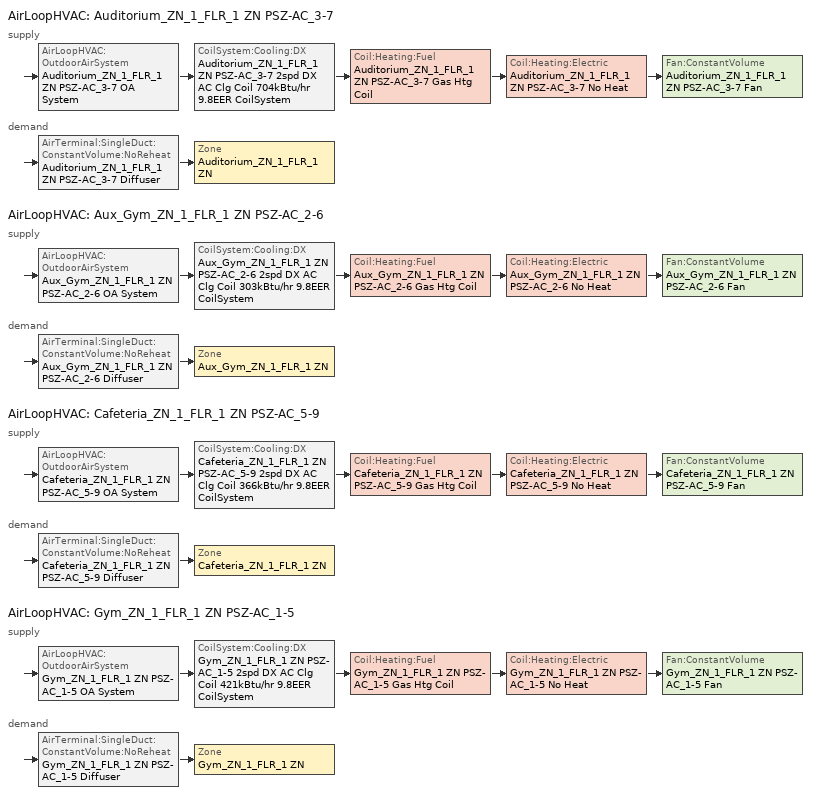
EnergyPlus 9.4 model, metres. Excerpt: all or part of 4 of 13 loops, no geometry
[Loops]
AirLoopHVAC 'Auditorium_ZN_1_FLR_1 ZN PSZ-AC_3-7'
 supply: AirLoopHVAC:OutdoorAirSystem 'Auditorium_ZN_1_FLR_1 ZN PSZ-AC_3-7 OA System' > CoilSystem:Cooling:DX 'Auditorium_ZN_1_FLR_1 ZN PSZ-AC_3-7 2spd DX AC Clg Coil 704kBtu/hr 9.8EER CoilSystem' > Coil:Heating:Fuel 'Auditorium_ZN_1_FLR_1 ZN PSZ-AC_3-7 Gas Htg Coil' > Coil:Heating:Electric 'Auditorium_ZN_1_FLR_1 ZN PSZ-AC_3-7 No Heat' > Fan:ConstantVolume 'Auditorium_ZN_1_FLR_1 ZN PSZ-AC_3-7 Fan'
 demand: AirTerminal:SingleDuct:ConstantVolume:NoReheat 'Auditorium_ZN_1_FLR_1 ZN PSZ-AC_3-7 Diffuser' > Zone 'Auditorium_ZN_1_FLR_1 ZN'
AirLoopHVAC 'Aux_Gym_ZN_1_FLR_1 ZN PSZ-AC_2-6'
 supply: AirLoopHVAC:OutdoorAirSystem 'Aux_Gym_ZN_1_FLR_1 ZN PSZ-AC_2-6 OA System' > CoilSystem:Cooling:DX 'Aux_Gym_ZN_1_FLR_1 ZN PSZ-AC_2-6 2spd DX AC Clg Coil 303kBtu/hr 9.8EER CoilSystem' > Coil:Heating:Fuel 'Aux_Gym_ZN_1_FLR_1 ZN PSZ-AC_2-6 Gas Htg Coil' > Coil:Heating:Electric 'Aux_Gym_ZN_1_FLR_1 ZN PSZ-AC_2-6 No Heat' > Fan:ConstantVolume 'Aux_Gym_ZN_1_FLR_1 ZN PSZ-AC_2-6 Fan'
 demand: AirTerminal:SingleDuct:ConstantVolume:NoReheat 'Aux_Gym_ZN_1_FLR_1 ZN PSZ-AC_2-6 Diffuser' > Zone 'Aux_Gym_ZN_1_FLR_1 ZN'
AirLoopHVAC 'Cafeteria_ZN_1_FLR_1 ZN PSZ-AC_5-9'
 supply: AirLoopHVAC:OutdoorAirSystem 'Cafeteria_ZN_1_FLR_1 ZN PSZ-AC_5-9 OA System' > CoilSystem:Cooling:DX 'Cafeteria_ZN_1_FLR_1 ZN PSZ-AC_5-9 2spd DX AC Clg Coil 366kBtu/hr 9.8EER CoilSystem' > Coil:Heating:Fuel 'Cafeteria_ZN_1_FLR_1 ZN PSZ-AC_5-9 Gas Htg Coil' > Coil:Heating:Electric 'Cafeteria_ZN_1_FLR_1 ZN PSZ-AC_5-9 No Heat' > Fan:ConstantVolume 'Cafeteria_ZN_1_FLR_1 ZN PSZ-AC_5-9 Fan'
 demand: AirTerminal:SingleDuct:ConstantVolume:NoReheat 'Cafeteria_ZN_1_FLR_1 ZN PSZ-AC_5-9 Diffuser' > Zone 'Cafeteria_ZN_1_FLR_1 ZN'
AirLoopHVAC 'Gym_ZN_1_FLR_1 ZN PSZ-AC_1-5'
 supply: AirLoopHVAC:OutdoorAirSystem 'Gym_ZN_1_FLR_1 ZN PSZ-AC_1-5 OA System' > CoilSystem:Cooling:DX 'Gym_ZN_1_FLR_1 ZN PSZ-AC_1-5 2spd DX AC Clg Coil 421kBtu/hr 9.8EER CoilSystem' > Coil:Heating:Fuel 'Gym_ZN_1_FLR_1 ZN PSZ-AC_1-5 Gas Htg Coil' > Coil:Heating:Electric 'Gym_ZN_1_FLR_1 ZN PSZ-AC_1-5 No Heat' > Fan:ConstantVolume 'Gym_ZN_1_FLR_1 ZN PSZ-AC_1-5 Fan'
 demand: AirTerminal:SingleDuct:ConstantVolume:NoReheat 'Gym_ZN_1_FLR_1 ZN PSZ-AC_1-5 Diffuser' > Zone 'Gym_ZN_1_FLR_1 ZN'
[ZoneControl:Thermostat] Temperature Difference Between Cutout And Setpoint {deltaC}=0
Name | Zone or ZoneList | Control Type Schedule | Control 1
Auditorium_ZN_1_FLR_1 ZN Thermostat | Auditorium_ZN_1_FLR_1 ZN | Auditorium_ZN_1_FLR_1 ZN Thermostat Schedule | SecondarySchool Auditorium Thermostat 1
Aux_Gym_ZN_1_FLR_1 ZN Thermostat | Aux_Gym_ZN_1_FLR_1 ZN | Aux_Gym_ZN_1_FLR_1 ZN Thermostat Schedule | SecondarySchool Gym Thermostat 1
Cafeteria_ZN_1_FLR_1 ZN Thermostat | Cafeteria_ZN_1_FLR_1 ZN | Cafeteria_ZN_1_FLR_1 ZN Thermostat Schedule | SecondarySchool Cafeteria Thermostat 1
Gym_ZN_1_FLR_1 ZN Thermostat | Gym_ZN_1_FLR_1 ZN | Gym_ZN_1_FLR_1 ZN Thermostat Schedule | SecondarySchool Gym Thermostat 2
[ThermostatSetpoint:DualSetpoint] Heating Setpoint Temperature Schedule=SchoolSecondary HTGSETP_SCH_PSZ_AC; Cooling Setpoint Temperature Schedule=SchoolSecondary CLGSETP_SCH_NO_SETBACK
SecondarySchool Auditorium Thermostat 1; SecondarySchool Gym Thermostat 1; SecondarySchool Cafeteria Thermostat 1; SecondarySchool Gym Thermostat 2
[AirTerminal:SingleDuct:ConstantVolume:NoReheat] Availability Schedule=Always On Discrete; Maximum Air Flow Rate {m3/s}=AutoSize
Auditorium_ZN_1_FLR_1 ZN PSZ-AC_3-7 Diffuser; Aux_Gym_ZN_1_FLR_1 ZN PSZ-AC_2-6 Diffuser; Cafeteria_ZN_1_FLR_1 ZN PSZ-AC_5-9 Diffuser; Gym_ZN_1_FLR_1 ZN PSZ-AC_1-5 Diffuser
[Zone equipment]
Auditorium_ZN_1_FLR_1 ZN: Auditorium_ZN_1_FLR_1 ZN PSZ-AC_3-7 Diffuser
Aux_Gym_ZN_1_FLR_1 ZN: Aux_Gym_ZN_1_FLR_1 ZN PSZ-AC_2-6 Diffuser
Cafeteria_ZN_1_FLR_1 ZN: Cafeteria_ZN_1_FLR_1 ZN PSZ-AC_5-9 Diffuser
Gym_ZN_1_FLR_1 ZN: Gym_ZN_1_FLR_1 ZN PSZ-AC_1-5 Diffuser
[Sizing:Zone] Zone Cooling Design Supply Air Temperature Input Method=SupplyAirTemperature; Zone Cooling Design Supply Air Temperature {C}=12.7778; Zone Cooling Design Supply Air Temperature Difference {deltaC}=11.11; Zone Heating Design Supply Air Temperature Input Method=SupplyAirTemperature; Zone Heating Design Supply Air Temperature {C}=50; Zone Heating Design Supply Air Temperature Difference {deltaC}=11.11; Zone Cooling Design Supply Air Humidity Ratio {kgWater/kgDryAir}=0.0085; Zone Heating Design Supply Air Humidity Ratio {kgWater/kgDryAir}=0.008; Cooling Design Air Flow Method=DesignDay; Cooling Design Air Flow Rate {m3/s}=0; Cooling Minimum Air Flow per Zone Floor Area {m3/s-m2}=0.000762; Cooling Minimum Air Flow {m3/s}=0; Cooling Minimum Air Flow Fraction=0; Heating Design Air Flow Method=DesignDay; Heating Design Air Flow Rate {m3/s}=0; Heating Maximum Air Flow per Zone Floor Area {m3/s-m2}=0.002032; Heating Maximum Air Flow {m3/s}=0.141576; Heating Maximum Air Flow Fraction=0.3; Account for Dedicated Outdoor Air System=No
Name | Design Specification Outdoor Air Object
Auditorium_ZN_1_FLR_1 ZN | SecondarySchool Auditorium Ventilation
Aux_Gym_ZN_1_FLR_1 ZN; Gym_ZN_1_FLR_1 ZN | SecondarySchool Gym Ventilation
Cafeteria_ZN_1_FLR_1 ZN | SecondarySchool Cafeteria Ventilation
[Controller:MechanicalVentilation] Availability Schedule=SchoolSecondary MinOA_MotorizedDamper_Sched; System Outdoor Air Method=ZoneSum
Name | Demand Controlled Ventilation | Zone or ZoneList Name 1 | Design Specification Outdoor Air Object Name 1
Controller Mechanical Ventilation 3 | Yes | Auditorium_ZN_1_FLR_1 ZN | SecondarySchool Auditorium Ventilation
Controller Mechanical Ventilation 2 | No | Aux_Gym_ZN_1_FLR_1 ZN | SecondarySchool Gym Ventilation
Controller Mechanical Ventilation 5 | Yes | Cafeteria_ZN_1_FLR_1 ZN | SecondarySchool Cafeteria Ventilation
Controller Mechanical Ventilation 1 | No | Gym_ZN_1_FLR_1 ZN | SecondarySchool Gym Ventilation
[DesignSpecification:OutdoorAir] Outdoor Air Method=Sum; Outdoor Air Flow per Person {m3/s-person}=0; Outdoor Air Flow per Zone {m3/s}=0; Outdoor Air Flow Air Changes per Hour {1/hr}=0
Name | Outdoor Air Flow per Zone Floor Area {m3/s-m2}
SecondarySchool Auditorium Ventilation | 0.0041148
SecondarySchool Gym Ventilation | 0.001524
SecondarySchool Cafeteria Ventilation | 0.0047244
[AirLoopHVAC] Design Supply Air Flow Rate {m3/s}=AutoSize; Design Return Air Flow Fraction of Supply Air Flow=1
Auditorium_ZN_1_FLR_1 ZN PSZ-AC_3-7; Aux_Gym_ZN_1_FLR_1 ZN PSZ-AC_2-6; Cafeteria_ZN_1_FLR_1 ZN PSZ-AC_5-9; Gym_ZN_1_FLR_1 ZN PSZ-AC_1-5
[Sizing:System] Type of Load to Size On=Sensible; Design Outdoor Air Flow Rate {m3/s}=Autosize; Central Heating Maximum System Air Flow Ratio=1; Preheat Design Temperature {C}=7.22222; Preheat Design Humidity Ratio {kgWater/kgDryAir}=0.008; Precool Design Temperature {C}=12.7778; Precool Design Humidity Ratio {kgWater/kgDryAir}=0.008; Central Cooling Design Supply Air Temperature {C}=12.7778; Central Heating Design Supply Air Temperature {C}=50; Type of Zone Sum to Use=Coincident; 100% Outdoor Air in Cooling=No; 100% Outdoor Air in Heating=No; Central Cooling Design Supply Air Humidity Ratio {kgWater/kgDryAir}=0.0085; Central Heating Design Supply Air Humidity Ratio {kgWater/kgDryAir}=0.008; Cooling Supply Air Flow Rate Method=DesignDay; Cooling Supply Air Flow Rate {m3/s}=0; Cooling Supply Air Flow Rate Per Floor Area {m3/s-m2}=0.00996765; Cooling Fraction of Autosized Cooling Supply Air Flow Rate=1; Cooling Supply Air Flow Rate Per Unit Cooling Capacity {m3/s-W}=3.94755e-05; Heating Supply Air Flow Rate Method=DesignDay; Heating Supply Air Flow Rate {m3/s}=0; Heating Supply Air Flow Rate Per Floor Area {m3/s-m2}=0.00996765; Heating Fraction of Autosized Heating Supply Air Flow Rate=1; Heating Fraction of Autosized Cooling Supply Air Flow Rate=1; Heating Supply Air Flow Rate Per Unit Heating Capacity {m3/s-W}=3.15882e-05; System Outdoor Air Method=ZoneSum; Zone Maximum Outdoor Air Fraction=1; Cooling Design Capacity Method=CoolingDesignCapacity; Cooling Design Capacity {W}=Autosize; Cooling Design Capacity Per Floor Area {W/m2}=234.7; Fraction of Autosized Cooling Design Capacity=1; Heating Design Capacity Method=HeatingDesignCapacity; Heating Design Capacity {W}=Autosize; Heating Design Capacity Per Floor Area {W/m2}=157; Fraction of Autosized Heating Design Capacity=1; Central Cooling Capacity Control Method=OnOff
Auditorium_ZN_1_FLR_1 ZN PSZ-AC_3-7; Aux_Gym_ZN_1_FLR_1 ZN PSZ-AC_2-6; Cafeteria_ZN_1_FLR_1 ZN PSZ-AC_5-9; Gym_ZN_1_FLR_1 ZN PSZ-AC_1-5
[Controller:OutdoorAir] Maximum Outdoor Air Flow Rate {m3/s}=Autosize; Economizer Control Type=DifferentialDryBulb; Economizer Control Action Type=ModulateFlow; Lockout Type=LockoutWithHeating; Minimum Limit Type=FixedMinimum; Minimum Outdoor Air Schedule=SchoolSecondary MinOA_MotorizedDamper_Sched; High Humidity Control=No; Control High Indoor Humidity Based on Outdoor Humidity Ratio=Yes; Heat Recovery Bypass Control Type=BypassWhenWithinEconomizerLimits
Name | Minimum Outdoor Air Flow Rate {m3/s} | Mechanical Ventilation Controller
Auditorium_ZN_1_FLR_1 ZN PSZ-AC_3-7 OA System Controller | 0 | Controller Mechanical Ventilation 3
Aux_Gym_ZN_1_FLR_1 ZN PSZ-AC_2-6 OA System Controller | Autosize | Controller Mechanical Ventilation 2
Cafeteria_ZN_1_FLR_1 ZN PSZ-AC_5-9 OA System Controller | 0 | Controller Mechanical Ventilation 5
Gym_ZN_1_FLR_1 ZN PSZ-AC_1-5 OA System Controller | Autosize | Controller Mechanical Ventilation 1
[SetpointManager:MixedAir] Control Variable=Temperature
Name | Setpoint Node or NodeList
Auditorium_ZN_1_FLR_1 ZN PSZ-AC_3-7 Mixed Air Node OS Default SPM | Auditorium_ZN_1_FLR_1 ZN PSZ-AC_3-7 Mixed Air Node
Auditorium_ZN_1_FLR_1 ZN PSZ-AC_3-7 2spd DX AC Clg Coil 704kBtu/hr 9.8EER Outlet Air Node OS Default SPM | Auditorium_ZN_1_FLR_1 ZN PSZ-AC_3-7 2spd DX AC Clg Coil 704kBtu/hr 9.8EER Outlet Air Node
Auditorium_ZN_1_FLR_1 ZN PSZ-AC_3-7 Gas Htg Coil Outlet Air Node OS Default SPM | Auditorium_ZN_1_FLR_1 ZN PSZ-AC_3-7 Gas Htg Coil Outlet Air Node
Auditorium_ZN_1_FLR_1 ZN PSZ-AC_3-7 No Heat Outlet Air Node OS Default SPM | Auditorium_ZN_1_FLR_1 ZN PSZ-AC_3-7 No Heat Outlet Air Node
Aux_Gym_ZN_1_FLR_1 ZN PSZ-AC_2-6 Mixed Air Node OS Default SPM | Aux_Gym_ZN_1_FLR_1 ZN PSZ-AC_2-6 Mixed Air Node
Aux_Gym_ZN_1_FLR_1 ZN PSZ-AC_2-6 2spd DX AC Clg Coil 303kBtu/hr 9.8EER Outlet Air Node OS Default SPM | Aux_Gym_ZN_1_FLR_1 ZN PSZ-AC_2-6 2spd DX AC Clg Coil 303kBtu/hr 9.8EER Outlet Air Node
Aux_Gym_ZN_1_FLR_1 ZN PSZ-AC_2-6 Gas Htg Coil Outlet Air Node OS Default SPM | Aux_Gym_ZN_1_FLR_1 ZN PSZ-AC_2-6 Gas Htg Coil Outlet Air Node
Aux_Gym_ZN_1_FLR_1 ZN PSZ-AC_2-6 No Heat Outlet Air Node OS Default SPM | Aux_Gym_ZN_1_FLR_1 ZN PSZ-AC_2-6 No Heat Outlet Air Node
Cafeteria_ZN_1_FLR_1 ZN PSZ-AC_5-9 Mixed Air Node OS Default SPM | Cafeteria_ZN_1_FLR_1 ZN PSZ-AC_5-9 Mixed Air Node
Cafeteria_ZN_1_FLR_1 ZN PSZ-AC_5-9 2spd DX AC Clg Coil 366kBtu/hr 9.8EER Outlet Air Node OS Default SPM | Cafeteria_ZN_1_FLR_1 ZN PSZ-AC_5-9 2spd DX AC Clg Coil 366kBtu/hr 9.8EER Outlet Air Node
Cafeteria_ZN_1_FLR_1 ZN PSZ-AC_5-9 Gas Htg Coil Outlet Air Node OS Default SPM | Cafeteria_ZN_1_FLR_1 ZN PSZ-AC_5-9 Gas Htg Coil Outlet Air Node
Cafeteria_ZN_1_FLR_1 ZN PSZ-AC_5-9 No Heat Outlet Air Node OS Default SPM | Cafeteria_ZN_1_FLR_1 ZN PSZ-AC_5-9 No Heat Outlet Air Node
Gym_ZN_1_FLR_1 ZN PSZ-AC_1-5 Mixed Air Node OS Default SPM | Gym_ZN_1_FLR_1 ZN PSZ-AC_1-5 Mixed Air Node
Gym_ZN_1_FLR_1 ZN PSZ-AC_1-5 2spd DX AC Clg Coil 421kBtu/hr 9.8EER Outlet Air Node OS Default SPM | Gym_ZN_1_FLR_1 ZN PSZ-AC_1-5 2spd DX AC Clg Coil 421kBtu/hr 9.8EER Outlet Air Node
Gym_ZN_1_FLR_1 ZN PSZ-AC_1-5 Gas Htg Coil Outlet Air Node OS Default SPM | Gym_ZN_1_FLR_1 ZN PSZ-AC_1-5 Gas Htg Coil Outlet Air Node
Gym_ZN_1_FLR_1 ZN PSZ-AC_1-5 No Heat Outlet Air Node OS Default SPM | Gym_ZN_1_FLR_1 ZN PSZ-AC_1-5 No Heat Outlet Air Node
[CoilSystem:Cooling:DX] Availability Schedule=Always On Discrete
Name | Cooling Coil
Auditorium_ZN_1_FLR_1 ZN PSZ-AC_3-7 2spd DX AC Clg Coil 704kBtu/hr 9.8EER CoilSystem | Auditorium_ZN_1_FLR_1 ZN PSZ-AC_3-7 2spd DX AC Clg Coil 704kBtu/hr 9.8EER
Aux_Gym_ZN_1_FLR_1 ZN PSZ-AC_2-6 2spd DX AC Clg Coil 303kBtu/hr 9.8EER CoilSystem | Aux_Gym_ZN_1_FLR_1 ZN PSZ-AC_2-6 2spd DX AC Clg Coil 303kBtu/hr 9.8EER
Cafeteria_ZN_1_FLR_1 ZN PSZ-AC_5-9 2spd DX AC Clg Coil 366kBtu/hr 9.8EER CoilSystem | Cafeteria_ZN_1_FLR_1 ZN PSZ-AC_5-9 2spd DX AC Clg Coil 366kBtu/hr 9.8EER
Gym_ZN_1_FLR_1 ZN PSZ-AC_1-5 2spd DX AC Clg Coil 421kBtu/hr 9.8EER CoilSystem | Gym_ZN_1_FLR_1 ZN PSZ-AC_1-5 2spd DX AC Clg Coil 421kBtu/hr 9.8EER
[Coil:Cooling:DX:TwoSpeed] Availability Schedule=Always On Discrete; High Speed Gross Rated Total Cooling Capacity {W}=Autosize; High Speed Rated Sensible Heat Ratio=Autosize; High Speed Gross Rated Cooling COP {W/W}=3.39929; High Speed Rated Air Flow Rate {m3/s}=Autosize; Unit Internal Static Air Pressure {Pa}=773.3; Total Cooling Capacity Function of Temperature Curve=PSZ-AC_CoolCLennoxStandard10Ton_TGA120S2B_CapFT; Total Cooling Capacity Function of Flow Fraction Curve=AHU-1_CoolCStandard10Ton_CapFF; Energy Input Ratio Function of Temperature Curve=PSZ-AC_CoolCStandard10Ton_EIRFT; Energy Input Ratio Function of Flow Fraction Curve=CoolCLennoxStandard10Ton_TGA120S2B_EIRFFF; Part Load Fraction Correlation Curve=PSZ-AC_CoolCLennoxStandard10Ton_TGA120S2B_PLR; Low Speed Gross Rated Total Cooling Capacity {W}=Autosize; Low Speed Gross Rated Sensible Heat Ratio=0.69; Low Speed Gross Rated Cooling COP {W/W}=3.39929; Low Speed Rated Air Flow Rate {m3/s}=Autosize; Low Speed Total Cooling Capacity Function of Temperature Curve=PSZ-AC_CoolCLennoxStandard10Ton_TGA120S2B_CapFT; Low Speed Energy Input Ratio Function of Temperature Curve=PSZ-AC_CoolCStandard10Ton_EIRFT; Condenser Type=AirCooled; Minimum Outdoor Dry-Bulb Temperature for Compressor Operation {C}=-25; High Speed Evaporative Condenser Effectiveness=0; High Speed Evaporative Condenser Air Flow Rate {m3/s}=Autosize; High Speed Evaporative Condenser Pump Rated Power Consumption {W}=Autosize; Low Speed Evaporative Condenser Effectiveness=0; Low Speed Evaporative Condenser Air Flow Rate {m3/s}=Autosize; Low Speed Evaporative Condenser Pump Rated Power Consumption {W}=Autosize; Basin Heater Capacity {W/K}=10; Basin Heater Setpoint Temperature {C}=2
Auditorium_ZN_1_FLR_1 ZN PSZ-AC_3-7 2spd DX AC Clg Coil 704kBtu/hr 9.8EER; Aux_Gym_ZN_1_FLR_1 ZN PSZ-AC_2-6 2spd DX AC Clg Coil 303kBtu/hr 9.8EER; Cafeteria_ZN_1_FLR_1 ZN PSZ-AC_5-9 2spd DX AC Clg Coil 366kBtu/hr 9.8EER; Gym_ZN_1_FLR_1 ZN PSZ-AC_1-5 2spd DX AC Clg Coil 421kBtu/hr 9.8EER
[Coil:Heating:Fuel] Availability Schedule=Always On Discrete; Fuel Type=NaturalGas; Burner Efficiency=0.8; Nominal Capacity {W}=AutoSize; Parasitic Electric Load {W}=0; Parasitic Fuel Load {W}=0
Auditorium_ZN_1_FLR_1 ZN PSZ-AC_3-7 Gas Htg Coil; Aux_Gym_ZN_1_FLR_1 ZN PSZ-AC_2-6 Gas Htg Coil; Cafeteria_ZN_1_FLR_1 ZN PSZ-AC_5-9 Gas Htg Coil; Gym_ZN_1_FLR_1 ZN PSZ-AC_1-5 Gas Htg Coil
[Coil:Heating:Electric] Availability Schedule=Always Off Discrete; Efficiency=1; Nominal Capacity {W}=0
Auditorium_ZN_1_FLR_1 ZN PSZ-AC_3-7 No Heat; Aux_Gym_ZN_1_FLR_1 ZN PSZ-AC_2-6 No Heat; Cafeteria_ZN_1_FLR_1 ZN PSZ-AC_5-9 No Heat; Gym_ZN_1_FLR_1 ZN PSZ-AC_1-5 No Heat
[Fan:ConstantVolume] Availability Schedule=SchoolSecondary HVACOperationSchd; Pressure Rise {Pa}=1018.77; Maximum Flow Rate {m3/s}=AutoSize; Motor In Airstream Fraction=1
Name | Fan Total Efficiency | Motor Efficiency
Auditorium_ZN_1_FLR_1 ZN PSZ-AC_3-7 Fan | 0.6045 | 0.93
Aux_Gym_ZN_1_FLR_1 ZN PSZ-AC_2-6 Fan | 0.59605 | 0.917
Cafeteria_ZN_1_FLR_1 ZN PSZ-AC_5-9 Fan; Gym_ZN_1_FLR_1 ZN PSZ-AC_1-5 Fan | 0.6006 | 0.924
[SetpointManager:SingleZone:Reheat] Control Variable=Temperature; Minimum Supply Air Temperature {C}=12.7778; Maximum Supply Air Temperature {C}=50
Name | Control Zone | Setpoint Node or NodeList
Auditorium_ZN_1_FLR_1 ZN Setpoint Manager SZ Reheat | Auditorium_ZN_1_FLR_1 ZN | Auditorium_ZN_1_FLR_1 ZN PSZ-AC_3-7 Supply Outlet Node
Aux_Gym_ZN_1_FLR_1 ZN Setpoint Manager SZ Reheat | Aux_Gym_ZN_1_FLR_1 ZN | Aux_Gym_ZN_1_FLR_1 ZN PSZ-AC_2-6 Supply Outlet Node
Cafeteria_ZN_1_FLR_1 ZN Setpoint Manager SZ Reheat | Cafeteria_ZN_1_FLR_1 ZN | Cafeteria_ZN_1_FLR_1 ZN PSZ-AC_5-9 Supply Outlet Node
Gym_ZN_1_FLR_1 ZN Setpoint Manager SZ Reheat | Gym_ZN_1_FLR_1 ZN | Gym_ZN_1_FLR_1 ZN PSZ-AC_1-5 Supply Outlet Node
[Schedule:Compact]
Auditorium_ZN_1_FLR_1 ZN Thermostat Schedule; Aux_Gym_ZN_1_FLR_1 ZN Thermostat Schedule; Cafeteria_ZN_1_FLR_1 ZN Thermostat Schedule; Gym_ZN_1_FLR_1 ZN Thermostat Schedule: Through: 12/31, For: AllDays, Until: 24:00, 4
[Schedule:Day:Interval]
SchoolSecondary HTGSETP_SCH_PSZ_AC Default; SchoolSecondary HTGSETP_SCH_PSZ_AC Summer Design Day: No, 24:00, 15.6
SchoolSecondary HTGSETP_SCH_PSZ_AC Wkdy Day: No, 06:00, 15.6, 21:00, 21, 24:00, 15.6
SchoolSecondary HTGSETP_SCH_PSZ_AC Winter Design Day: No, 24:00, 21
SchoolSecondary CLGSETP_SCH_NO_SETBACK Default; SchoolSecondary CLGSETP_SCH_NO_SETBACK Summer Design Day: No, 24:00, 24
SchoolSecondary CLGSETP_SCH_NO_SETBACK Winter Design Day: No, 24:00, 29.44
SchoolSecondary MinOA_MotorizedDamper_Sched Default; SchoolSecondary HVACOperationSchd Default: No, 24:00, 0
SchoolSecondary MinOA_MotorizedDamper_Sched WntrDsn|SmrDsn|Wkdy Day; SchoolSecondary MinOA_MotorizedDamper_Sched Summer Design Day; SchoolSecondary MinOA_MotorizedDamper_Sched Winter Design Day: No, 08:00, 0, 21:00, 1, 24:00, 0
SchoolSecondary HVACOperationSchd Summer Design Day; SchoolSecondary HVACOperationSchd Winter Design Day; SchoolSecondary HVACOperationSchd WntrDsn|SmrDsn|Wkdy Day: No, 07:00, 0, 21:00, 1, 24:00, 0
[Schedule:Week:Daily]
SchoolSecondary HTGSETP_SCH_PSZ_AC Week Rule - Jan1-Dec31: SchoolSecondary HTGSETP_SCH_PSZ_AC Default, SchoolSecondary HTGSETP_SCH_PSZ_AC Wkdy Day, SchoolSecondary HTGSETP_SCH_PSZ_AC Wkdy Day, SchoolSecondary HTGSETP_SCH_PSZ_AC Wkdy Day, SchoolSecondary HTGSETP_SCH_PSZ_AC Wkdy Day, SchoolSecondary HTGSETP_SCH_PSZ_AC Wkdy Day, SchoolSecondary HTGSETP_SCH_PSZ_AC Default, SchoolSecondary HTGSETP_SCH_PSZ_AC Default, SchoolSecondary HTGSETP_SCH_PSZ_AC Summer Design Day, SchoolSecondary HTGSETP_SCH_PSZ_AC Winter Design Day, SchoolSecondary HTGSETP_SCH_PSZ_AC Default, SchoolSecondary HTGSETP_SCH_PSZ_AC Default
SchoolSecondary CLGSETP_SCH_NO_SETBACK Week Rule - Jan1-Dec31: SchoolSecondary CLGSETP_SCH_NO_SETBACK Default, SchoolSecondary CLGSETP_SCH_NO_SETBACK Default, SchoolSecondary CLGSETP_SCH_NO_SETBACK Default, SchoolSecondary CLGSETP_SCH_NO_SETBACK Default, SchoolSecondary CLGSETP_SCH_NO_SETBACK Default, SchoolSecondary CLGSETP_SCH_NO_SETBACK Default, SchoolSecondary CLGSETP_SCH_NO_SETBACK Default, SchoolSecondary CLGSETP_SCH_NO_SETBACK Default, SchoolSecondary CLGSETP_SCH_NO_SETBACK Summer Design Day, SchoolSecondary CLGSETP_SCH_NO_SETBACK Winter Design Day, SchoolSecondary CLGSETP_SCH_NO_SETBACK Default, SchoolSecondary CLGSETP_SCH_NO_SETBACK Default
SchoolSecondary MinOA_MotorizedDamper_Sched Week Rule - Jan1-Dec31: SchoolSecondary MinOA_MotorizedDamper_Sched Default, SchoolSecondary MinOA_MotorizedDamper_Sched WntrDsn|SmrDsn|Wkdy Day, SchoolSecondary MinOA_MotorizedDamper_Sched WntrDsn|SmrDsn|Wkdy Day, SchoolSecondary MinOA_MotorizedDamper_Sched WntrDsn|SmrDsn|Wkdy Day, SchoolSecondary MinOA_MotorizedDamper_Sched WntrDsn|SmrDsn|Wkdy Day, SchoolSecondary MinOA_MotorizedDamper_Sched WntrDsn|SmrDsn|Wkdy Day, SchoolSecondary MinOA_MotorizedDamper_Sched Default, SchoolSecondary MinOA_MotorizedDamper_Sched Default, SchoolSecondary MinOA_MotorizedDamper_Sched Summer Design Day, SchoolSecondary MinOA_MotorizedDamper_Sched Winter Design Day, SchoolSecondary MinOA_MotorizedDamper_Sched Default, SchoolSecondary MinOA_MotorizedDamper_Sched Default
SchoolSecondary HVACOperationSchd Week Rule - Jan1-Dec31: SchoolSecondary HVACOperationSchd Default, SchoolSecondary HVACOperationSchd WntrDsn|SmrDsn|Wkdy Day, SchoolSecondary HVACOperationSchd WntrDsn|SmrDsn|Wkdy Day, SchoolSecondary HVACOperationSchd WntrDsn|SmrDsn|Wkdy Day, SchoolSecondary HVACOperationSchd WntrDsn|SmrDsn|Wkdy Day, SchoolSecondary HVACOperationSchd WntrDsn|SmrDsn|Wkdy Day, SchoolSecondary HVACOperationSchd Default, SchoolSecondary HVACOperationSchd Default, SchoolSecondary HVACOperationSchd Summer Design Day, SchoolSecondary HVACOperationSchd Winter Design Day, SchoolSecondary HVACOperationSchd Default, SchoolSecondary HVACOperationSchd Default
[Schedule:Year]
SchoolSecondary HTGSETP_SCH_PSZ_AC: SchoolSecondary HTGSETP_SCH_PSZ_AC Week Rule - Jan1-Dec31, 1, 1, 12, 31
SchoolSecondary CLGSETP_SCH_NO_SETBACK: SchoolSecondary CLGSETP_SCH_NO_SETBACK Week Rule - Jan1-Dec31, 1, 1, 12, 31
SchoolSecondary MinOA_MotorizedDamper_Sched: SchoolSecondary MinOA_MotorizedDamper_Sched Week Rule - Jan1-Dec31, 1, 1, 12, 31
SchoolSecondary HVACOperationSchd: SchoolSecondary HVACOperationSchd Week Rule - Jan1-Dec31, 1, 1, 12, 31
[Schedule:Constant]
Name | Hourly Value
Always On Discrete | 1
Always Off Discrete | 0
[Curve:Biquadratic] Minimum Value of x {BasedOnField A2}=17; Maximum Value of x {BasedOnField A2}=22; Minimum Value of y {BasedOnField A3}=29; Maximum Value of y {BasedOnField A3}=46
Name | Coefficient1 Constant | Coefficient2 x | Coefficient3 x**2 | Coefficient4 y | Coefficient5 y**2 | Coefficient6 x*y
PSZ-AC_CoolCLennoxStandard10Ton_TGA120S2B_CapFT | 0.42415 | 0.04426 | -0.00042 | 0.00333 | -8e-05 | -0.00021
PSZ-AC_CoolCStandard10Ton_EIRFT | 1.23649 | -0.02431 | 0.00057 | -0.01434 | 0.00063 | -0.00038
[Curve:Quadratic]
Name | Coefficient1 Constant | Coefficient2 x | Coefficient3 x**2 | Minimum Value of x {BasedOnField A2} | Maximum Value of x {BasedOnField A2}
AHU-1_CoolCStandard10Ton_CapFF | 0.77136 | 0.34053 | -0.11088 | 0.75918 | 1.13877
CoolCLennoxStandard10Ton_TGA120S2B_EIRFFF | 1.2055 | -0.32953 | 0.12308 | 0.75918 | 1.13877
PSZ-AC_CoolCLennoxStandard10Ton_TGA120S2B_PLR | 0.771 | 0.229 | 0 | 0 | 1
